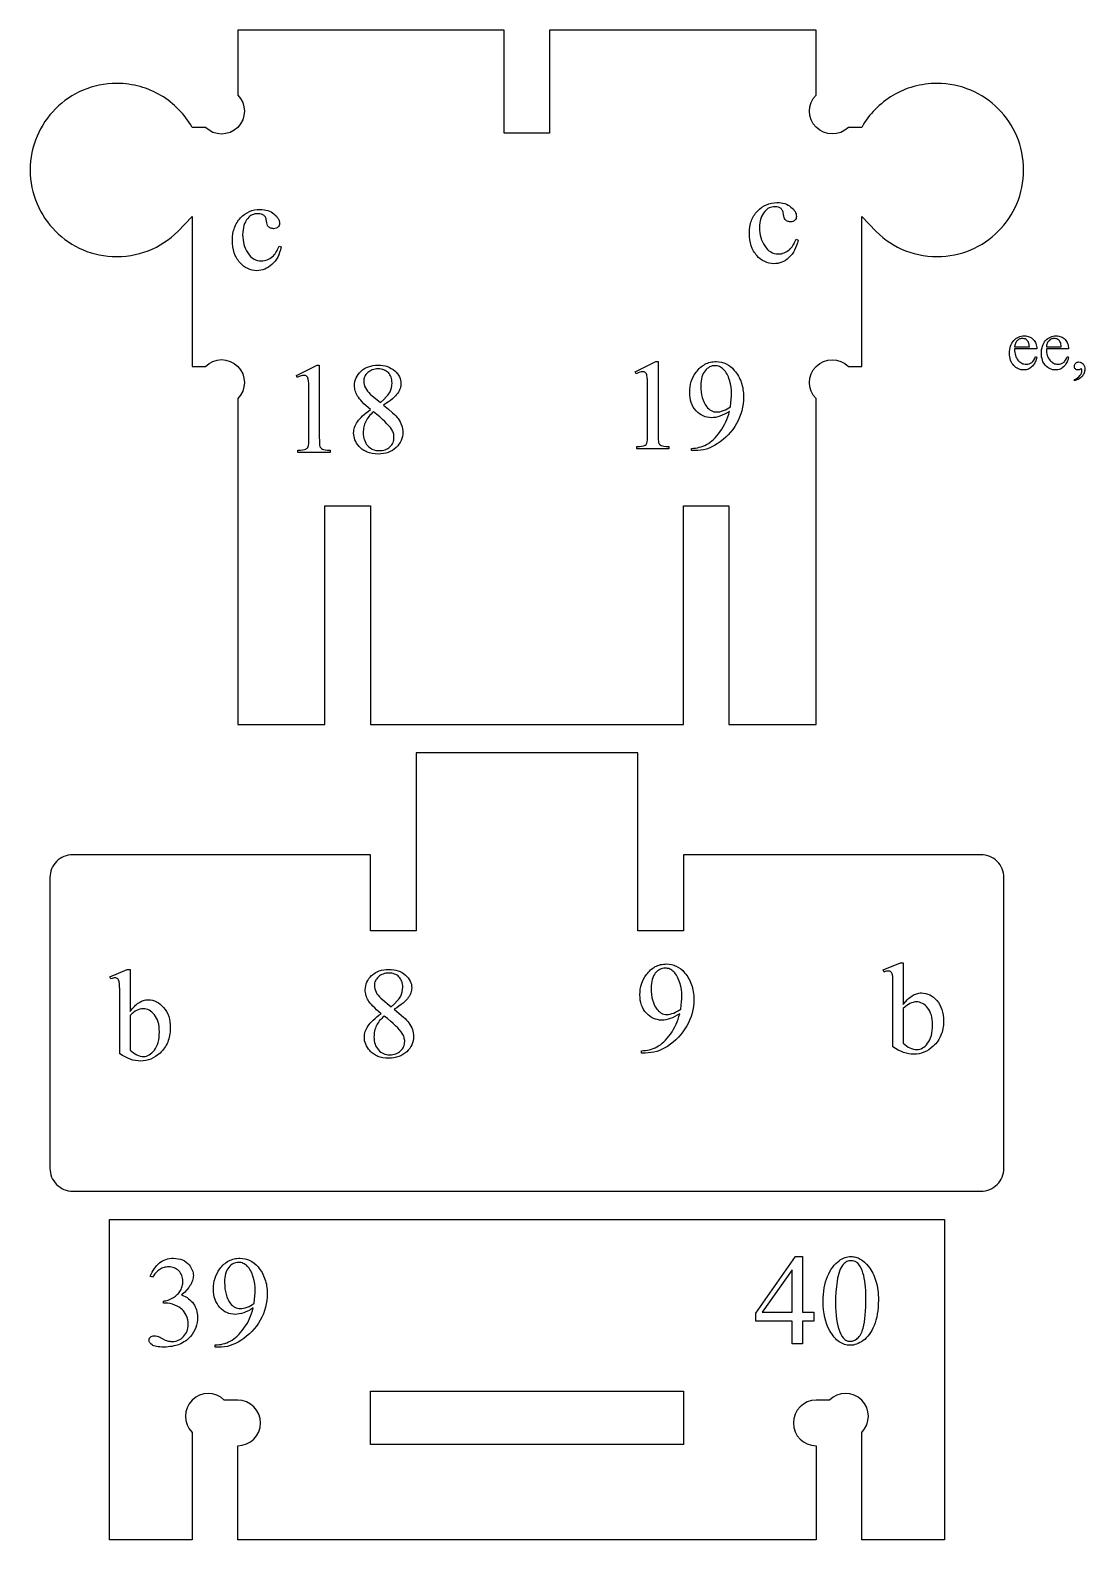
# Model space of a CAD drawing. Extents: x 9 to 960, y -397 to 558.
# Drawn here: x 513.4 to 624.5, y 233.3 to 392.2 of the extents above; entities that cross this region are included whole.
import ezdxf

# ---------------------------------------------------------------- set-up
doc = ezdxf.new("R2010")
doc.units = 0
doc.header["$MEASUREMENT"] = 0
for name, color, linetype in [('EXT', 1, 'CONTINUOUS'), ('INT', 5, 'CONTINUOUS'), ('TEXT', 18, 'CONTINUOUS')]:
    doc.layers.add(name, color=color, linetype=linetype)

msp = doc.modelspace()

# ---------------------------------------------------------------- linework, layer by layer
at = {"layer": 'EXT'}
for points in [[(535.22, 392.22), (535.22, 385.39, -1), (531.82, 381.99), (530.42, 381.99), (530.27, 382.25), (530.11, 382.5), (529.94, 382.75), (529.77, 382.99), (529.58, 383.22), (529.39, 383.45), (529.2, 383.67), (528.99, 383.88), (528.78, 384.09), (528.57, 384.29), (528.34, 384.48), (528.11, 384.67), (527.88, 384.85), (527.64, 385.02), (527.39, 385.19), (527.14, 385.34), (526.88, 385.49), (526.61, 385.63), (526.35, 385.76), (526.07, 385.88), (525.79, 386), (525.51, 386.1), (525.23, 386.2), (524.93, 386.28), (524.64, 386.36), (524.34, 386.43), (524.04, 386.48), (523.73, 386.53), (523.42, 386.57), (523.11, 386.59), (522.8, 386.61), (522.48, 386.62), (522.01, 386.6), (521.55, 386.57), (521.09, 386.51), (520.64, 386.43), (520.2, 386.33), (519.77, 386.21), (519.34, 386.06), (518.93, 385.9), (518.52, 385.72), (518.13, 385.52), (517.75, 385.3), (517.38, 385.06), (517.02, 384.8), (516.68, 384.53), (516.35, 384.25), (516.03, 383.95), (515.73, 383.63), (515.44, 383.3), (515.17, 382.95), (514.92, 382.6), (514.68, 382.23), (514.46, 381.84), (514.26, 381.45), (514.08, 381.05), (513.91, 380.63), (513.77, 380.21), (513.65, 379.78), (513.55, 379.34), (513.47, 378.89), (513.41, 378.43), (513.37, 377.97), (513.36, 377.5), (513.37, 377.03), (513.41, 376.57), (513.46, 376.11), (513.54, 375.66), (513.65, 375.22), (513.77, 374.79), (513.91, 374.36), (514.08, 373.95), (514.26, 373.54), (514.46, 373.15), (514.68, 372.77), (514.92, 372.4), (515.17, 372.04), (515.44, 371.7), (515.73, 371.37), (516.03, 371.05), (516.34, 370.75), (516.68, 370.46), (517.02, 370.19), (517.38, 369.94), (517.75, 369.7), (518.13, 369.48), (518.52, 369.28), (518.93, 369.1), (519.34, 368.93), (519.77, 368.79), (520.2, 368.67), (520.64, 368.57), (521.09, 368.49), (521.55, 368.43), (522.01, 368.39), (522.48, 368.38), (522.98, 368.4), (523.47, 368.43), (523.95, 368.5), (524.42, 368.59), (524.89, 368.7), (525.34, 368.84), (525.79, 369), (526.22, 369.18), (526.65, 369.39), (527.06, 369.61), (527.45, 369.86), (527.84, 370.12), (528.2, 370.4), (528.56, 370.7), (528.9, 371.02), (530.42, 372.6), (530.42, 356.83), (531.82, 356.83, -1), (535.22, 353.43), (535.22, 319.14), (544.41, 319.14), (544.41, 342.15), (549.21, 342.15), (549.21, 319.14), (565.68, 319.14), (582.16, 319.14), (582.16, 342.15), (586.96, 342.15), (586.96, 319.14), (596.15, 319.14), (596.15, 353.43, -1), (599.54, 356.83), (600.95, 356.83), (600.95, 372.6), (602.47, 371.02), (602.81, 370.7), (603.16, 370.4), (603.53, 370.12), (603.91, 369.86), (604.31, 369.61), (604.72, 369.39), (605.14, 369.18), (605.57, 369), (606.02, 368.84), (606.48, 368.7), (606.94, 368.59), (607.41, 368.5), (607.9, 368.43), (608.39, 368.4), (608.88, 368.38), (609.35, 368.39), (609.82, 368.43), (610.27, 368.49), (610.72, 368.57), (611.17, 368.67), (611.6, 368.79), (612.02, 368.93), (612.44, 369.1), (612.84, 369.28), (613.23, 369.48), (613.62, 369.7), (613.99, 369.94), (614.34, 370.19), (614.69, 370.46), (615.02, 370.75), (615.34, 371.05), (615.64, 371.37), (615.92, 371.7), (616.19, 372.04), (616.45, 372.4), (616.69, 372.77), (616.91, 373.15), (617.11, 373.54), (617.29, 373.95), (617.45, 374.36), (617.6, 374.79), (617.72, 375.22), (617.82, 375.66), (617.9, 376.11), (617.96, 376.57), (617.99, 377.03), (618, 377.5), (617.99, 377.97), (617.96, 378.43), (617.9, 378.89), (617.82, 379.34), (617.72, 379.78), (617.59, 380.21), (617.45, 380.63), (617.29, 381.05), (617.11, 381.45), (616.9, 381.84), (616.68, 382.23), (616.45, 382.6), (616.19, 382.95), (615.92, 383.3), (615.64, 383.63), (615.33, 383.95), (615.02, 384.25), (614.69, 384.53), (614.34, 384.8), (613.98, 385.06), (613.61, 385.3), (613.23, 385.52), (612.84, 385.72), (612.44, 385.9), (612.02, 386.06), (611.6, 386.21), (611.17, 386.33), (610.72, 386.43), (610.27, 386.51), (609.82, 386.57), (609.35, 386.6), (608.88, 386.62), (608.57, 386.61), (608.25, 386.59), (607.94, 386.57), (607.63, 386.53), (607.33, 386.48), (607.02, 386.43), (606.72, 386.36), (606.43, 386.28), (606.14, 386.2), (605.85, 386.1), (605.57, 386), (605.29, 385.88), (605.02, 385.76), (604.75, 385.63), (604.49, 385.49), (604.23, 385.34), (603.98, 385.19), (603.73, 385.02), (603.49, 384.85), (603.25, 384.67), (603.02, 384.48), (602.8, 384.29), (602.58, 384.09), (602.37, 383.88), (602.17, 383.67), (601.97, 383.45), (601.78, 383.22), (601.6, 382.99), (601.42, 382.75), (601.26, 382.5), (601.1, 382.25), (600.95, 381.99), (599.54, 381.99, -1), (596.15, 385.39), (596.15, 392.22), (568.08, 392.22), (568.08, 381.38), (565.68, 381.38), (563.28, 381.38), (563.28, 392.22)], [(549.21, 305.42), (517.84, 305.42, 0.414214), (515.44, 303.02), (515.44, 272.41, 0.414214), (517.84, 270.01), (565.68, 270.01), (613.52, 270.01, 0.414214), (615.92, 272.41), (615.92, 303.02, 0.414214), (613.52, 305.42), (582.16, 305.42), (582.16, 297.42), (577.36, 297.42), (577.36, 316.14), (565.68, 316.14), (554.01, 316.14), (554.01, 297.42), (549.21, 297.42)], [(535.22, 233.31), (535.22, 243.21, 1), (535.22, 248.01), (533.81, 248.01, 1), (530.42, 244.62), (530.42, 233.31), (521.71, 233.31), (521.71, 267.01), (565.68, 267.01), (609.66, 267.01), (609.66, 233.31), (600.95, 233.31), (600.95, 244.62, 1), (597.55, 248.01), (596.15, 248.01, 1), (596.15, 243.21), (596.15, 233.31), (565.68, 233.31)]]:
    msp.add_lwpolyline(points, format="xyb", close=True, dxfattribs=at)
at = {"layer": 'INT'}
msp.add_lwpolyline([(549.21, 248.95), (565.68, 248.95), (582.16, 248.95), (582.16, 243.35), (565.68, 243.35), (549.21, 243.35)], close=True, dxfattribs=at)
at = {"layer": 'TEXT'}
for points in [[(594.24, 370.12), (594.18, 369.83), (594.09, 369.56), (593.99, 369.3), (593.88, 369.06), (593.75, 368.84), (593.61, 368.63), (593.45, 368.45), (593.28, 368.28), (593.1, 368.12), (592.91, 367.99), (592.72, 367.88), (592.53, 367.79), (592.33, 367.72), (592.12, 367.67), (591.91, 367.64), (591.7, 367.63), (591.44, 367.64), (591.19, 367.68), (590.96, 367.75), (590.73, 367.85), (590.51, 367.97), (590.29, 368.12), (590.09, 368.29), (589.89, 368.5), (589.8, 368.61), (589.71, 368.73), (589.63, 368.85), (589.55, 368.97), (589.48, 369.1), (589.42, 369.24), (589.31, 369.52), (589.23, 369.82), (589.17, 370.15), (589.13, 370.49), (589.12, 370.85), (589.13, 371.2), (589.17, 371.53), (589.24, 371.85), (589.28, 372), (589.33, 372.15), (589.39, 372.29), (589.45, 372.43), (589.52, 372.57), (589.6, 372.7), (589.68, 372.82), (589.77, 372.95), (589.87, 373.06), (589.97, 373.18), (590.19, 373.39), (590.42, 373.57), (590.66, 373.72), (590.91, 373.85), (591.17, 373.95), (591.45, 374.02), (591.73, 374.06), (592.02, 374.07), (592.24, 374.07), (592.45, 374.04), (592.65, 374.01), (592.84, 373.96), (593.02, 373.89), (593.19, 373.81), (593.35, 373.71), (593.49, 373.6), (593.63, 373.48), (593.75, 373.36), (593.85, 373.24), (593.93, 373.12), (593.99, 372.99), (594.04, 372.87), (594.06, 372.74), (594.07, 372.61), (594.06, 372.49), (594.03, 372.39), (593.98, 372.29), (593.91, 372.21), (593.82, 372.14), (593.71, 372.09), (593.59, 372.06), (593.45, 372.05), (593.36, 372.05), (593.27, 372.07), (593.19, 372.09), (593.11, 372.11), (593.04, 372.15), (592.98, 372.19), (592.92, 372.24), (592.86, 372.3), (592.81, 372.39), (592.77, 372.5), (592.74, 372.65), (592.71, 372.83), (592.68, 373.02), (592.66, 373.1), (592.63, 373.18), (592.59, 373.25), (592.55, 373.32), (592.5, 373.38), (592.45, 373.43), (592.38, 373.48), (592.32, 373.52), (592.25, 373.55), (592.17, 373.58), (592, 373.62), (591.8, 373.63), (591.64, 373.62), (591.49, 373.6), (591.34, 373.56), (591.2, 373.51), (591.07, 373.44), (590.95, 373.35), (590.84, 373.25), (590.73, 373.14), (590.61, 372.97), (590.5, 372.79), (590.41, 372.59), (590.33, 372.38), (590.27, 372.16), (590.23, 371.93), (590.2, 371.68), (590.2, 371.42), (590.2, 371.15), (590.23, 370.89), (590.27, 370.64), (590.33, 370.39), (590.4, 370.16), (590.5, 369.93), (590.6, 369.71), (590.73, 369.5), (590.87, 369.3), (591.02, 369.13), (591.18, 368.99), (591.36, 368.87), (591.54, 368.78), (591.74, 368.72), (591.95, 368.68), (592.17, 368.66), (592.33, 368.67), (592.49, 368.69), (592.64, 368.73), (592.79, 368.78), (592.93, 368.84), (593.07, 368.91), (593.21, 369.01), (593.34, 369.11), (593.43, 369.19), (593.52, 369.29), (593.61, 369.41), (593.7, 369.54), (593.79, 369.69), (593.88, 369.85), (594.05, 370.22)], [(539.79, 369.4), (539.72, 369.11), (539.64, 368.83), (539.54, 368.58), (539.43, 368.34), (539.3, 368.11), (539.16, 367.91), (539, 367.72), (538.83, 367.55), (538.65, 367.4), (538.46, 367.27), (538.27, 367.16), (538.07, 367.07), (537.87, 366.99), (537.67, 366.94), (537.46, 366.91), (537.24, 366.9), (536.99, 366.92), (536.74, 366.96), (536.5, 367.03), (536.27, 367.12), (536.05, 367.24), (535.84, 367.39), (535.63, 367.57), (535.44, 367.77), (535.34, 367.88), (535.26, 368), (535.17, 368.12), (535.1, 368.25), (535.03, 368.38), (534.97, 368.51), (534.86, 368.79), (534.77, 369.1), (534.71, 369.42), (534.68, 369.76), (534.67, 370.12), (534.68, 370.47), (534.72, 370.81), (534.79, 371.12), (534.83, 371.27), (534.88, 371.42), (534.94, 371.57), (535, 371.7), (535.07, 371.84), (535.15, 371.97), (535.23, 372.1), (535.32, 372.22), (535.42, 372.34), (535.52, 372.45), (535.74, 372.66), (535.97, 372.84), (536.21, 373), (536.46, 373.12), (536.72, 373.22), (536.99, 373.29), (537.27, 373.33), (537.57, 373.35), (537.79, 373.34), (538, 373.32), (538.19, 373.28), (538.38, 373.23), (538.56, 373.16), (538.73, 373.08), (538.89, 372.98), (539.04, 372.87), (539.18, 372.75), (539.29, 372.63), (539.39, 372.51), (539.47, 372.39), (539.54, 372.27), (539.58, 372.14), (539.61, 372.02), (539.62, 371.89), (539.61, 371.77), (539.58, 371.66), (539.53, 371.56), (539.46, 371.48), (539.37, 371.41), (539.26, 371.36), (539.14, 371.33), (539, 371.32), (538.91, 371.33), (538.82, 371.34), (538.73, 371.36), (538.66, 371.39), (538.59, 371.42), (538.52, 371.47), (538.46, 371.52), (538.41, 371.58), (538.36, 371.66), (538.32, 371.78), (538.28, 371.93), (538.26, 372.11), (538.23, 372.29), (538.21, 372.37), (538.18, 372.45), (538.14, 372.52), (538.1, 372.59), (538.05, 372.65), (537.99, 372.7), (537.93, 372.75), (537.86, 372.79), (537.79, 372.83), (537.71, 372.85), (537.54, 372.89), (537.35, 372.9), (537.19, 372.9), (537.03, 372.87), (536.89, 372.83), (536.75, 372.78), (536.62, 372.71), (536.5, 372.63), (536.38, 372.53), (536.28, 372.41), (536.15, 372.24), (536.04, 372.06), (535.95, 371.87), (535.88, 371.66), (535.82, 371.44), (535.78, 371.2), (535.75, 370.95), (535.74, 370.69), (535.75, 370.42), (535.78, 370.16), (535.82, 369.91), (535.88, 369.67), (535.95, 369.43), (536.04, 369.2), (536.15, 368.98), (536.28, 368.77), (536.42, 368.58), (536.57, 368.41), (536.73, 368.26), (536.9, 368.15), (537.09, 368.06), (537.29, 367.99), (537.5, 367.95), (537.72, 367.94), (537.88, 367.95), (538.04, 367.97), (538.19, 368), (538.34, 368.05), (538.48, 368.11), (538.62, 368.19), (538.76, 368.28), (538.89, 368.38), (538.98, 368.47), (539.07, 368.57), (539.16, 368.68), (539.25, 368.81), (539.34, 368.96), (539.42, 369.12), (539.6, 369.49)], [(617.05, 358.66), (617.05, 358.48), (617.07, 358.3), (617.1, 358.14), (617.14, 357.99), (617.19, 357.84), (617.25, 357.71), (617.33, 357.59), (617.41, 357.48), (617.51, 357.38), (617.6, 357.29), (617.71, 357.22), (617.81, 357.16), (617.92, 357.11), (618.04, 357.08), (618.16, 357.06), (618.28, 357.05), (618.44, 357.06), (618.59, 357.1), (618.73, 357.15), (618.86, 357.23), (618.92, 357.28), (618.97, 357.34), (619.08, 357.48), (619.18, 357.65), (619.27, 357.86), (619.38, 357.78), (619.36, 357.66), (619.32, 357.54), (619.28, 357.42), (619.23, 357.3), (619.17, 357.19), (619.1, 357.08), (619.02, 356.97), (618.93, 356.86), (618.83, 356.77), (618.73, 356.68), (618.63, 356.61), (618.51, 356.55), (618.39, 356.51), (618.27, 356.48), (618.14, 356.46), (618, 356.45), (617.85, 356.46), (617.7, 356.48), (617.57, 356.52), (617.43, 356.57), (617.31, 356.63), (617.18, 356.72), (617.07, 356.81), (616.96, 356.92), (616.85, 357.05), (616.77, 357.18), (616.69, 357.32), (616.63, 357.48), (616.58, 357.64), (616.55, 357.82), (616.53, 358), (616.52, 358.2), (616.53, 358.41), (616.55, 358.61), (616.59, 358.79), (616.63, 358.97), (616.7, 359.13), (616.77, 359.28), (616.86, 359.42), (616.97, 359.55), (617.08, 359.66), (617.2, 359.76), (617.33, 359.84), (617.47, 359.91), (617.61, 359.97), (617.76, 360), (617.92, 360.03), (618.08, 360.03), (618.22, 360.03), (618.35, 360.01), (618.48, 359.98), (618.6, 359.94), (618.71, 359.89), (618.82, 359.82), (618.92, 359.75), (619.02, 359.66), (619.1, 359.56), (619.18, 359.46), (619.24, 359.34), (619.29, 359.22), (619.33, 359.09), (619.36, 358.96), (619.38, 358.81), (619.38, 358.66)], [(617.05, 358.87), (618.61, 358.87), (618.6, 359.02), (618.58, 359.15), (618.56, 359.25), (618.53, 359.33), (618.48, 359.43), (618.42, 359.51), (618.34, 359.59), (618.26, 359.65), (618.17, 359.71), (618.07, 359.74), (617.97, 359.76), (617.88, 359.77), (617.8, 359.77), (617.73, 359.76), (617.66, 359.74), (617.59, 359.71), (617.45, 359.64), (617.33, 359.53), (617.27, 359.47), (617.22, 359.4), (617.18, 359.33), (617.14, 359.25), (617.11, 359.16), (617.08, 359.07)], [(620.4, 358.66), (620.4, 358.48), (620.42, 358.3), (620.45, 358.14), (620.49, 357.99), (620.54, 357.84), (620.6, 357.71), (620.68, 357.59), (620.76, 357.48), (620.86, 357.38), (620.96, 357.29), (621.06, 357.22), (621.16, 357.16), (621.27, 357.11), (621.39, 357.08), (621.51, 357.06), (621.63, 357.05), (621.79, 357.06), (621.94, 357.1), (622.08, 357.15), (622.21, 357.23), (622.27, 357.28), (622.32, 357.34), (622.43, 357.48), (622.53, 357.65), (622.62, 357.86), (622.73, 357.78), (622.71, 357.66), (622.68, 357.54), (622.63, 357.42), (622.58, 357.3), (622.52, 357.19), (622.45, 357.08), (622.37, 356.97), (622.28, 356.86), (622.19, 356.77), (622.08, 356.68), (621.98, 356.61), (621.86, 356.55), (621.74, 356.51), (621.62, 356.48), (621.49, 356.46), (621.35, 356.45), (621.2, 356.46), (621.06, 356.48), (620.92, 356.52), (620.79, 356.57), (620.66, 356.63), (620.54, 356.72), (620.42, 356.81), (620.31, 356.92), (620.21, 357.05), (620.12, 357.18), (620.04, 357.32), (619.98, 357.48), (619.94, 357.64), (619.9, 357.82), (619.88, 358), (619.87, 358.2), (619.88, 358.41), (619.9, 358.61), (619.94, 358.79), (619.99, 358.97), (620.05, 359.13), (620.12, 359.28), (620.22, 359.42), (620.32, 359.55), (620.43, 359.66), (620.56, 359.76), (620.68, 359.84), (620.82, 359.91), (620.96, 359.97), (621.11, 360), (621.27, 360.03), (621.43, 360.03), (621.57, 360.03), (621.71, 360.01), (621.83, 359.98), (621.95, 359.94), (622.07, 359.89), (622.17, 359.82), (622.27, 359.75), (622.37, 359.66), (622.45, 359.56), (622.53, 359.46), (622.59, 359.34), (622.64, 359.22), (622.68, 359.09), (622.71, 358.96), (622.73, 358.81), (622.73, 358.66)], [(620.4, 358.87), (621.96, 358.87), (621.95, 359.02), (621.93, 359.15), (621.91, 359.25), (621.88, 359.33), (621.83, 359.43), (621.77, 359.51), (621.7, 359.59), (621.61, 359.65), (621.52, 359.71), (621.42, 359.74), (621.33, 359.76), (621.23, 359.77), (621.15, 359.77), (621.08, 359.76), (621.01, 359.74), (620.94, 359.71), (620.81, 359.64), (620.68, 359.53), (620.62, 359.47), (620.57, 359.4), (620.53, 359.33), (620.49, 359.25), (620.46, 359.16), (620.43, 359.07)], [(541.4, 355.88), (543.59, 356.95), (543.81, 356.95), (543.81, 349.35), (543.82, 349.01), (543.83, 348.74), (543.85, 348.54), (543.88, 348.41), (543.92, 348.32), (543.97, 348.24), (544.05, 348.18), (544.14, 348.12), (544.26, 348.08), (544.44, 348.04), (544.67, 348.02), (544.95, 348.01), (544.95, 347.76), (541.56, 347.76), (541.56, 348.01), (541.85, 348.02), (542.09, 348.04), (542.26, 348.08), (542.39, 348.12), (542.47, 348.17), (542.54, 348.23), (542.6, 348.3), (542.64, 348.38), (542.68, 348.5), (542.7, 348.7), (542.71, 348.98), (542.72, 349.35), (542.72, 354.21), (542.71, 354.65), (542.7, 355.01), (542.68, 355.29), (542.65, 355.47), (542.62, 355.57), (542.59, 355.65), (542.54, 355.72), (542.48, 355.78), (542.42, 355.82), (542.35, 355.86), (542.27, 355.87), (542.19, 355.88), (542.05, 355.87), (541.89, 355.83), (541.71, 355.76), (541.5, 355.67)], [(549.22, 352.3), (548.73, 352.71), (548.52, 352.9), (548.34, 353.09), (548.18, 353.26), (548.04, 353.42), (547.93, 353.57), (547.84, 353.7), (547.77, 353.84), (547.7, 353.97), (547.65, 354.11), (547.61, 354.24), (547.57, 354.38), (547.55, 354.52), (547.53, 354.66), (547.53, 354.81), (547.54, 355.02), (547.57, 355.23), (547.62, 355.43), (547.7, 355.62), (547.79, 355.81), (547.91, 355.98), (548.05, 356.15), (548.21, 356.31), (548.38, 356.46), (548.57, 356.59), (548.78, 356.7), (548.99, 356.79), (549.23, 356.86), (549.47, 356.91), (549.73, 356.94), (550.01, 356.95), (550.27, 356.94), (550.52, 356.91), (550.76, 356.87), (550.99, 356.8), (551.2, 356.72), (551.4, 356.62), (551.59, 356.5), (551.76, 356.36), (551.91, 356.21), (552.05, 356.05), (552.16, 355.89), (552.26, 355.73), (552.33, 355.55), (552.38, 355.38), (552.41, 355.2), (552.42, 355.01), (552.42, 354.88), (552.4, 354.76), (552.37, 354.63), (552.33, 354.5), (552.28, 354.37), (552.22, 354.24), (552.15, 354.11), (552.06, 353.98), (551.96, 353.85), (551.84, 353.71), (551.68, 353.56), (551.51, 353.41), (551.31, 353.25), (551.09, 353.09), (550.84, 352.92), (550.57, 352.75), (551.1, 352.32), (551.54, 351.94), (551.72, 351.77), (551.88, 351.61), (552.01, 351.46), (552.12, 351.33), (552.23, 351.16), (552.34, 350.98), (552.42, 350.81), (552.49, 350.63), (552.55, 350.45), (552.59, 350.27), (552.61, 350.09), (552.62, 349.9), (552.61, 349.67), (552.58, 349.44), (552.52, 349.23), (552.44, 349.02), (552.34, 348.82), (552.21, 348.63), (552.07, 348.45), (551.9, 348.28), (551.71, 348.12), (551.51, 347.98), (551.29, 347.87), (551.06, 347.77), (550.82, 347.7), (550.56, 347.65), (550.29, 347.61), (550, 347.6), (549.69, 347.62), (549.39, 347.65), (549.12, 347.72), (548.86, 347.8), (548.74, 347.86), (548.62, 347.92), (548.5, 347.98), (548.39, 348.06), (548.29, 348.13), (548.19, 348.22), (548.09, 348.31), (548, 348.41), (547.87, 348.57), (547.75, 348.74), (547.65, 348.91), (547.57, 349.08), (547.51, 349.26), (547.47, 349.44), (547.44, 349.62), (547.43, 349.81), (547.44, 349.96), (547.46, 350.11), (547.49, 350.26), (547.53, 350.41), (547.59, 350.56), (547.66, 350.7), (547.74, 350.85), (547.83, 351), (547.94, 351.15), (548.07, 351.3), (548.21, 351.46), (548.38, 351.62), (548.56, 351.78), (548.76, 351.95), (548.98, 352.12)], [(550.26, 353.01), (550.62, 353.35), (550.91, 353.65), (551.02, 353.78), (551.12, 353.91), (551.2, 354.03), (551.27, 354.14), (551.36, 354.35), (551.43, 354.58), (551.47, 354.82), (551.48, 355.08), (551.47, 355.25), (551.45, 355.41), (551.42, 355.56), (551.38, 355.7), (551.33, 355.83), (551.26, 355.95), (551.18, 356.07), (551.09, 356.17), (550.98, 356.26), (550.87, 356.34), (550.75, 356.41), (550.62, 356.47), (550.49, 356.51), (550.34, 356.54), (550.18, 356.56), (550.02, 356.56), (549.85, 356.56), (549.7, 356.54), (549.55, 356.51), (549.4, 356.47), (549.27, 356.41), (549.15, 356.34), (549.03, 356.26), (548.92, 356.17), (548.82, 356.07), (548.73, 355.97), (548.66, 355.86), (548.6, 355.75), (548.55, 355.63), (548.52, 355.51), (548.5, 355.39), (548.49, 355.26), (548.5, 355.08), (548.54, 354.91), (548.59, 354.74), (548.67, 354.57), (548.77, 354.4), (548.88, 354.23), (549.02, 354.07), (549.17, 353.91)], [(577.09, 356.26), (579.28, 357.33), (579.5, 357.33), (579.5, 349.73), (579.5, 349.39), (579.51, 349.12), (579.53, 348.92), (579.56, 348.79), (579.6, 348.7), (579.66, 348.62), (579.73, 348.56), (579.82, 348.5), (579.95, 348.46), (580.12, 348.42), (580.35, 348.4), (580.63, 348.39), (580.63, 348.14), (577.25, 348.14), (577.25, 348.39), (577.54, 348.4), (577.77, 348.42), (577.95, 348.46), (578.07, 348.5), (578.15, 348.55), (578.23, 348.61), (578.28, 348.68), (578.33, 348.76), (578.36, 348.88), (578.38, 349.08), (578.4, 349.37), (578.4, 349.73), (578.4, 354.59), (578.4, 355.04), (578.38, 355.4), (578.36, 355.67), (578.33, 355.85), (578.31, 355.95), (578.27, 356.03), (578.22, 356.1), (578.16, 356.16), (578.1, 356.21), (578.03, 356.24), (577.95, 356.26), (577.87, 356.26), (577.73, 356.25), (577.58, 356.21), (577.39, 356.15), (577.19, 356.06)], [(583.01, 347.96), (583.01, 348.2), (583.22, 348.21), (583.43, 348.23), (583.64, 348.27), (583.84, 348.31), (584.04, 348.37), (584.23, 348.43), (584.42, 348.51), (584.61, 348.61), (584.8, 348.71), (584.98, 348.84), (585.16, 348.98), (585.34, 349.14), (585.52, 349.32), (585.7, 349.51), (585.88, 349.73), (586.05, 349.96), (586.22, 350.21), (586.37, 350.46), (586.51, 350.72), (586.64, 350.98), (586.75, 351.25), (586.85, 351.52), (586.94, 351.81), (587.02, 352.09), (586.76, 351.94), (586.51, 351.8), (586.26, 351.68), (586.02, 351.59), (585.79, 351.52), (585.56, 351.46), (585.34, 351.43), (585.13, 351.42), (584.9, 351.43), (584.67, 351.47), (584.46, 351.53), (584.25, 351.61), (584.05, 351.71), (583.86, 351.84), (583.68, 351.98), (583.5, 352.16), (583.35, 352.35), (583.21, 352.55), (583.09, 352.77), (583, 353.01), (582.92, 353.26), (582.87, 353.53), (582.84, 353.81), (582.83, 354.1), (582.84, 354.4), (582.87, 354.68), (582.92, 354.95), (583, 355.22), (583.09, 355.48), (583.21, 355.73), (583.35, 355.97), (583.5, 356.21), (583.61, 356.34), (583.72, 356.47), (583.83, 356.59), (583.94, 356.7), (584.06, 356.8), (584.19, 356.89), (584.31, 356.97), (584.44, 357.05), (584.58, 357.12), (584.72, 357.17), (584.86, 357.22), (585.01, 357.26), (585.16, 357.29), (585.31, 357.31), (585.47, 357.33), (585.63, 357.33), (585.91, 357.32), (586.17, 357.27), (586.3, 357.24), (586.42, 357.2), (586.54, 357.15), (586.66, 357.1), (586.9, 356.97), (587.12, 356.81), (587.33, 356.63), (587.53, 356.41), (587.65, 356.27), (587.76, 356.12), (587.86, 355.97), (587.96, 355.81), (588.04, 355.65), (588.12, 355.49), (588.2, 355.32), (588.26, 355.15), (588.32, 354.97), (588.37, 354.79), (588.41, 354.6), (588.44, 354.41), (588.47, 354.22), (588.49, 354.02), (588.5, 353.82), (588.5, 353.61), (588.49, 353.24), (588.46, 352.88), (588.4, 352.52), (588.32, 352.16), (588.21, 351.82), (588.09, 351.48), (587.94, 351.14), (587.77, 350.82), (587.57, 350.5), (587.36, 350.19), (587.13, 349.9), (586.88, 349.63), (586.62, 349.37), (586.34, 349.12), (586.03, 348.88), (585.71, 348.66), (585.44, 348.5), (585.17, 348.35), (584.89, 348.23), (584.6, 348.13), (584.3, 348.06), (584, 348), (583.7, 347.97), (583.38, 347.96)], [(587.12, 352.58), (587.17, 352.99), (587.21, 353.36), (587.23, 353.68), (587.24, 353.96), (587.23, 354.29), (587.19, 354.63), (587.12, 354.99), (587.02, 355.36), (586.96, 355.54), (586.9, 355.71), (586.83, 355.87), (586.76, 356.01), (586.68, 356.15), (586.59, 356.28), (586.5, 356.4), (586.4, 356.5), (586.3, 356.59), (586.19, 356.67), (586.08, 356.74), (585.97, 356.8), (585.86, 356.84), (585.74, 356.87), (585.61, 356.89), (585.49, 356.9), (585.34, 356.89), (585.2, 356.87), (585.07, 356.82), (584.93, 356.77), (584.81, 356.69), (584.68, 356.6), (584.57, 356.49), (584.45, 356.37), (584.35, 356.23), (584.26, 356.07), (584.18, 355.9), (584.12, 355.71), (584.07, 355.5), (584.04, 355.28), (584.02, 355.04), (584.01, 354.79), (584.02, 354.45), (584.05, 354.13), (584.09, 353.82), (584.16, 353.54), (584.24, 353.28), (584.34, 353.03), (584.46, 352.8), (584.6, 352.6), (584.71, 352.46), (584.83, 352.35), (584.95, 352.25), (585.08, 352.17), (585.22, 352.11), (585.36, 352.06), (585.51, 352.04), (585.66, 352.03), (585.82, 352.04), (585.99, 352.06), (586.18, 352.11), (586.38, 352.17), (586.59, 352.25), (586.78, 352.35), (586.96, 352.46)], [(623.35, 355.3), (623.35, 355.46), (623.53, 355.53), (623.69, 355.62), (623.83, 355.72), (623.94, 355.85), (624.03, 355.98), (624.1, 356.12), (624.14, 356.26), (624.15, 356.41), (624.14, 356.47), (624.12, 356.52), (624.09, 356.55), (624.06, 356.56), (624, 356.54), (623.89, 356.48), (623.82, 356.46), (623.75, 356.45), (623.66, 356.46), (623.58, 356.48), (623.52, 356.51), (623.46, 356.56), (623.41, 356.61), (623.38, 356.68), (623.36, 356.76), (623.35, 356.85), (623.36, 356.94), (623.39, 357.02), (623.43, 357.09), (623.49, 357.16), (623.56, 357.22), (623.64, 357.26), (623.73, 357.28), (623.83, 357.29), (623.95, 357.28), (624.06, 357.24), (624.16, 357.17), (624.26, 357.08), (624.34, 356.96), (624.4, 356.83), (624.44, 356.68), (624.45, 356.52), (624.45, 356.42), (624.43, 356.33), (624.41, 356.24), (624.38, 356.15), (624.35, 356.06), (624.3, 355.98), (624.25, 355.89), (624.19, 355.81), (624.12, 355.73), (624.04, 355.66), (623.95, 355.58), (623.85, 355.52), (623.74, 355.46), (623.62, 355.4)], [(549.53, 352.04), (549.39, 351.93), (549.27, 351.81), (549.15, 351.68), (549.05, 351.56), (548.95, 351.43), (548.86, 351.3), (548.78, 351.17), (548.71, 351.03), (548.65, 350.89), (548.59, 350.75), (548.55, 350.61), (548.51, 350.46), (548.48, 350.31), (548.46, 350.16), (548.45, 350), (548.45, 349.85), (548.45, 349.64), (548.47, 349.44), (548.51, 349.25), (548.56, 349.08), (548.63, 348.91), (548.71, 348.76), (548.8, 348.61), (548.91, 348.48), (549.03, 348.36), (549.16, 348.25), (549.3, 348.16), (549.45, 348.09), (549.6, 348.03), (549.76, 347.99), (549.93, 347.97), (550.1, 347.96), (550.28, 347.97), (550.45, 347.99), (550.6, 348.02), (550.75, 348.06), (550.89, 348.12), (551.02, 348.19), (551.14, 348.27), (551.25, 348.37), (551.35, 348.47), (551.44, 348.58), (551.52, 348.69), (551.58, 348.81), (551.62, 348.94), (551.66, 349.07), (551.68, 349.21), (551.68, 349.35), (551.68, 349.47), (551.67, 349.58), (551.65, 349.69), (551.62, 349.8), (551.59, 349.91), (551.54, 350.01), (551.49, 350.11), (551.43, 350.21), (551.3, 350.39), (551.14, 350.58), (550.94, 350.79), (550.72, 351.02), (550.47, 351.25), (550.18, 351.5), (549.87, 351.77)], [(605.33, 289.64), (605.55, 289.93), (605.78, 290.18), (605.89, 290.29), (606.01, 290.39), (606.13, 290.48), (606.25, 290.56), (606.37, 290.64), (606.49, 290.7), (606.61, 290.75), (606.73, 290.79), (606.86, 290.83), (606.98, 290.85), (607.11, 290.87), (607.23, 290.87), (607.46, 290.86), (607.69, 290.82), (607.9, 290.76), (608.11, 290.67), (608.31, 290.56), (608.5, 290.42), (608.69, 290.26), (608.87, 290.07), (609.03, 289.86), (609.17, 289.63), (609.29, 289.39), (609.39, 289.12), (609.47, 288.84), (609.52, 288.54), (609.55, 288.22), (609.56, 287.88), (609.56, 287.68), (609.55, 287.49), (609.53, 287.3), (609.5, 287.11), (609.46, 286.93), (609.41, 286.76), (609.36, 286.59), (609.3, 286.42), (609.22, 286.26), (609.14, 286.11), (609.06, 285.96), (608.96, 285.81), (608.85, 285.67), (608.74, 285.53), (608.62, 285.4), (608.49, 285.28), (608.25, 285.08), (608.01, 284.9), (607.77, 284.76), (607.51, 284.64), (607.25, 284.55), (606.99, 284.48), (606.71, 284.44), (606.43, 284.43), (606.16, 284.44), (605.9, 284.47), (605.63, 284.53), (605.35, 284.62), (605.08, 284.73), (604.8, 284.86), (604.52, 285.02), (604.23, 285.2), (604.23, 291.49), (604.23, 291.96), (604.22, 292.33), (604.21, 292.6), (604.18, 292.77), (604.16, 292.88), (604.12, 292.97), (604.08, 293.04), (604.03, 293.09), (603.97, 293.13), (603.91, 293.16), (603.84, 293.18), (603.76, 293.18), (603.66, 293.17), (603.55, 293.15), (603.43, 293.12), (603.3, 293.07), (603.21, 293.31), (605.03, 294.05), (605.33, 294.05)], [(523.89, 288.92), (524.11, 289.21), (524.34, 289.46), (524.45, 289.57), (524.57, 289.67), (524.68, 289.76), (524.8, 289.84), (524.92, 289.91), (525.04, 289.97), (525.16, 290.03), (525.29, 290.07), (525.41, 290.1), (525.54, 290.13), (525.66, 290.14), (525.79, 290.15), (526.02, 290.13), (526.24, 290.1), (526.46, 290.03), (526.67, 289.95), (526.87, 289.83), (527.06, 289.7), (527.24, 289.53), (527.42, 289.35), (527.59, 289.14), (527.73, 288.91), (527.85, 288.66), (527.95, 288.4), (528.02, 288.12), (528.08, 287.82), (528.11, 287.5), (528.12, 287.16), (528.12, 286.96), (528.1, 286.77), (528.08, 286.58), (528.05, 286.39), (528.01, 286.21), (527.97, 286.03), (527.91, 285.86), (527.85, 285.7), (527.78, 285.54), (527.7, 285.38), (527.61, 285.23), (527.51, 285.09), (527.41, 284.94), (527.3, 284.81), (527.17, 284.68), (527.04, 284.55), (526.81, 284.35), (526.57, 284.18), (526.32, 284.03), (526.07, 283.91), (525.81, 283.82), (525.54, 283.76), (525.27, 283.72), (524.99, 283.7), (524.72, 283.71), (524.45, 283.75), (524.18, 283.81), (523.91, 283.89), (523.63, 284), (523.36, 284.14), (523.07, 284.29), (522.79, 284.47), (522.79, 290.77), (522.79, 291.24), (522.78, 291.61), (522.76, 291.88), (522.74, 292.05), (522.71, 292.16), (522.68, 292.25), (522.63, 292.32), (522.58, 292.37), (522.53, 292.41), (522.46, 292.44), (522.4, 292.45), (522.32, 292.46), (522.22, 292.45), (522.11, 292.43), (521.99, 292.4), (521.85, 292.35), (521.76, 292.58), (523.59, 293.33), (523.89, 293.33)], [(550.34, 288.69), (549.85, 289.11), (549.65, 289.3), (549.46, 289.48), (549.3, 289.65), (549.17, 289.81), (549.05, 289.96), (548.96, 290.1), (548.89, 290.23), (548.83, 290.37), (548.78, 290.51), (548.73, 290.64), (548.7, 290.78), (548.67, 290.92), (548.66, 291.06), (548.66, 291.2), (548.67, 291.42), (548.7, 291.63), (548.75, 291.83), (548.82, 292.02), (548.92, 292.2), (549.04, 292.38), (549.17, 292.55), (549.33, 292.71), (549.51, 292.86), (549.7, 292.99), (549.9, 293.1), (550.12, 293.19), (550.35, 293.26), (550.6, 293.31), (550.86, 293.34), (551.13, 293.35), (551.4, 293.34), (551.65, 293.31), (551.89, 293.26), (552.11, 293.2), (552.33, 293.12), (552.53, 293.01), (552.71, 292.89), (552.88, 292.76), (553.04, 292.61), (553.17, 292.45), (553.29, 292.29), (553.38, 292.12), (553.45, 291.95), (553.51, 291.78), (553.54, 291.6), (553.55, 291.41), (553.54, 291.28), (553.52, 291.16), (553.5, 291.03), (553.46, 290.9), (553.41, 290.77), (553.35, 290.64), (553.27, 290.51), (553.19, 290.38), (553.09, 290.25), (552.96, 290.11), (552.81, 289.96), (552.64, 289.81), (552.44, 289.65), (552.21, 289.49), (551.97, 289.32), (551.7, 289.15), (552.23, 288.72), (552.67, 288.34), (552.85, 288.17), (553, 288.01), (553.13, 287.86), (553.24, 287.73), (553.36, 287.55), (553.46, 287.38), (553.55, 287.21), (553.62, 287.03), (553.68, 286.85), (553.71, 286.67), (553.74, 286.48), (553.75, 286.3), (553.73, 286.07), (553.7, 285.84), (553.64, 285.63), (553.57, 285.42), (553.46, 285.22), (553.34, 285.03), (553.19, 284.85), (553.02, 284.68), (552.83, 284.52), (552.63, 284.38), (552.42, 284.26), (552.19, 284.17), (551.94, 284.1), (551.68, 284.04), (551.41, 284.01), (551.12, 284), (550.81, 284.01), (550.52, 284.05), (550.24, 284.11), (549.98, 284.2), (549.86, 284.26), (549.74, 284.32), (549.63, 284.38), (549.52, 284.45), (549.42, 284.53), (549.31, 284.62), (549.22, 284.71), (549.13, 284.8), (548.99, 284.97), (548.88, 285.13), (548.78, 285.3), (548.7, 285.48), (548.64, 285.66), (548.59, 285.84), (548.56, 286.02), (548.56, 286.21), (548.56, 286.36), (548.58, 286.51), (548.61, 286.66), (548.66, 286.81), (548.71, 286.95), (548.78, 287.1), (548.86, 287.25), (548.96, 287.4), (549.07, 287.55), (549.19, 287.7), (549.34, 287.85), (549.5, 288.01), (549.69, 288.18), (549.89, 288.35), (550.1, 288.52)], [(551.38, 289.4), (551.75, 289.74), (552.03, 290.05), (552.15, 290.18), (552.25, 290.31), (552.33, 290.43), (552.39, 290.54), (552.49, 290.75), (552.55, 290.98), (552.59, 291.22), (552.6, 291.48), (552.6, 291.64), (552.58, 291.8), (552.55, 291.96), (552.51, 292.1), (552.45, 292.23), (552.38, 292.35), (552.3, 292.46), (552.21, 292.57), (552.11, 292.66), (552, 292.74), (551.88, 292.81), (551.75, 292.86), (551.61, 292.91), (551.47, 292.94), (551.31, 292.96), (551.14, 292.96), (550.98, 292.96), (550.82, 292.94), (550.67, 292.91), (550.53, 292.86), (550.4, 292.81), (550.27, 292.74), (550.15, 292.66), (550.04, 292.57), (549.94, 292.47), (549.86, 292.37), (549.78, 292.26), (549.72, 292.15), (549.68, 292.03), (549.64, 291.91), (549.62, 291.78), (549.62, 291.65), (549.63, 291.48), (549.66, 291.31), (549.72, 291.14), (549.79, 290.96), (549.89, 290.79), (550.01, 290.63), (550.14, 290.47), (550.29, 290.31)], [(577.77, 284.55), (577.77, 284.79), (577.98, 284.8), (578.19, 284.82), (578.4, 284.85), (578.6, 284.9), (578.8, 284.95), (578.99, 285.02), (579.19, 285.1), (579.37, 285.19), (579.56, 285.3), (579.74, 285.42), (579.92, 285.57), (580.1, 285.73), (580.28, 285.9), (580.46, 286.1), (580.64, 286.32), (580.81, 286.55), (580.98, 286.79), (581.13, 287.05), (581.27, 287.3), (581.4, 287.57), (581.51, 287.84), (581.61, 288.11), (581.7, 288.39), (581.78, 288.68), (581.52, 288.52), (581.27, 288.39), (581.02, 288.27), (580.78, 288.18), (580.55, 288.1), (580.33, 288.05), (580.11, 288.02), (579.89, 288.01), (579.66, 288.02), (579.43, 288.06), (579.22, 288.11), (579.01, 288.19), (578.81, 288.3), (578.62, 288.42), (578.44, 288.57), (578.27, 288.74), (578.11, 288.93), (577.97, 289.14), (577.85, 289.36), (577.76, 289.6), (577.68, 289.85), (577.63, 290.11), (577.6, 290.39), (577.59, 290.69), (577.6, 290.98), (577.63, 291.27), (577.68, 291.54), (577.76, 291.81), (577.85, 292.07), (577.97, 292.32), (578.11, 292.56), (578.27, 292.8), (578.37, 292.93), (578.48, 293.06), (578.59, 293.18), (578.7, 293.29), (578.82, 293.39), (578.95, 293.48), (579.08, 293.56), (579.21, 293.64), (579.34, 293.7), (579.48, 293.76), (579.62, 293.81), (579.77, 293.85), (579.92, 293.88), (580.08, 293.9), (580.23, 293.91), (580.4, 293.92), (580.67, 293.9), (580.93, 293.86), (581.06, 293.83), (581.18, 293.79), (581.3, 293.74), (581.42, 293.69), (581.66, 293.56), (581.88, 293.4), (582.09, 293.22), (582.29, 293), (582.41, 292.86), (582.52, 292.71), (582.62, 292.56), (582.72, 292.4), (582.81, 292.24), (582.88, 292.07), (582.96, 291.91), (583.02, 291.73), (583.08, 291.56), (583.13, 291.37), (583.17, 291.19), (583.2, 291), (583.23, 290.81), (583.25, 290.61), (583.26, 290.41), (583.26, 290.2), (583.25, 289.83), (583.22, 289.46), (583.16, 289.1), (583.08, 288.75), (582.98, 288.4), (582.85, 288.06), (582.7, 287.73), (582.53, 287.4), (582.33, 287.08), (582.12, 286.78), (581.89, 286.49), (581.65, 286.22), (581.38, 285.95), (581.1, 285.7), (580.8, 285.47), (580.48, 285.25), (580.21, 285.08), (579.93, 284.94), (579.65, 284.82), (579.36, 284.72), (579.06, 284.64), (578.76, 284.59), (578.46, 284.56), (578.15, 284.55)], [(581.88, 289.17), (581.93, 289.58), (581.97, 289.95), (581.99, 290.27), (582, 290.55), (581.99, 290.88), (581.95, 291.22), (581.88, 291.58), (581.78, 291.94), (581.73, 292.12), (581.66, 292.29), (581.59, 292.45), (581.52, 292.6), (581.44, 292.74), (581.35, 292.87), (581.26, 292.98), (581.16, 293.09), (581.06, 293.18), (580.95, 293.26), (580.85, 293.33), (580.73, 293.39), (580.62, 293.43), (580.5, 293.46), (580.38, 293.48), (580.25, 293.49), (580.1, 293.48), (579.96, 293.45), (579.83, 293.41), (579.7, 293.35), (579.57, 293.28), (579.45, 293.19), (579.33, 293.08), (579.21, 292.95), (579.11, 292.81), (579.02, 292.66), (578.94, 292.48), (578.88, 292.29), (578.83, 292.09), (578.8, 291.87), (578.78, 291.63), (578.77, 291.37), (578.78, 291.03), (578.81, 290.71), (578.85, 290.41), (578.92, 290.13), (579, 289.86), (579.1, 289.62), (579.22, 289.39), (579.36, 289.18), (579.47, 289.05), (579.59, 288.93), (579.71, 288.84), (579.84, 288.76), (579.98, 288.69), (580.12, 288.65), (580.27, 288.62), (580.42, 288.61), (580.58, 288.62), (580.76, 288.65), (580.94, 288.7), (581.15, 288.76), (581.35, 288.84), (581.54, 288.94), (581.72, 289.05)], [(605.33, 289.22), (605.33, 285.58), (605.5, 285.43), (605.67, 285.29), (605.85, 285.17), (606.03, 285.08), (606.21, 285.01), (606.4, 284.95), (606.58, 284.92), (606.77, 284.91), (606.92, 284.92), (607.07, 284.95), (607.21, 285), (607.35, 285.08), (607.49, 285.17), (607.63, 285.28), (607.76, 285.42), (607.89, 285.57), (608.02, 285.75), (608.12, 285.94), (608.21, 286.16), (608.29, 286.39), (608.34, 286.64), (608.38, 286.91), (608.41, 287.2), (608.42, 287.51), (608.41, 287.79), (608.38, 288.06), (608.34, 288.31), (608.29, 288.54), (608.21, 288.75), (608.12, 288.95), (608.02, 289.14), (607.89, 289.3), (607.76, 289.45), (607.63, 289.58), (607.48, 289.68), (607.34, 289.77), (607.19, 289.84), (607.03, 289.89), (606.87, 289.92), (606.71, 289.93), (606.53, 289.92), (606.36, 289.88), (606.18, 289.83), (606.01, 289.75), (605.86, 289.67), (605.7, 289.55), (605.53, 289.4)], [(523.89, 288.49), (523.89, 284.86), (524.06, 284.7), (524.23, 284.57), (524.41, 284.45), (524.59, 284.36), (524.77, 284.28), (524.95, 284.23), (525.14, 284.2), (525.33, 284.19), (525.48, 284.2), (525.62, 284.23), (525.77, 284.28), (525.91, 284.35), (526.05, 284.45), (526.18, 284.56), (526.32, 284.7), (526.45, 284.85), (526.57, 285.03), (526.68, 285.22), (526.77, 285.43), (526.84, 285.67), (526.9, 285.92), (526.94, 286.19), (526.96, 286.47), (526.97, 286.78), (526.96, 287.07), (526.94, 287.33), (526.9, 287.58), (526.84, 287.81), (526.77, 288.03), (526.68, 288.23), (526.57, 288.41), (526.45, 288.58), (526.32, 288.72), (526.18, 288.85), (526.04, 288.96), (525.89, 289.05), (525.74, 289.12), (525.59, 289.17), (525.43, 289.19), (525.27, 289.2), (525.09, 289.19), (524.91, 289.16), (524.74, 289.1), (524.56, 289.03), (524.42, 288.94), (524.26, 288.83), (524.08, 288.68)], [(550.65, 288.44), (550.52, 288.32), (550.4, 288.2), (550.28, 288.08), (550.17, 287.96), (550.08, 287.83), (549.99, 287.7), (549.91, 287.57), (549.84, 287.43), (549.77, 287.29), (549.72, 287.15), (549.68, 287.01), (549.64, 286.86), (549.61, 286.71), (549.59, 286.56), (549.58, 286.4), (549.57, 286.25), (549.58, 286.04), (549.6, 285.84), (549.64, 285.65), (549.69, 285.47), (549.75, 285.31), (549.83, 285.15), (549.93, 285.01), (550.04, 284.87), (550.16, 284.75), (550.29, 284.65), (550.43, 284.56), (550.57, 284.49), (550.72, 284.43), (550.89, 284.39), (551.05, 284.37), (551.23, 284.36), (551.41, 284.37), (551.57, 284.39), (551.73, 284.42), (551.88, 284.46), (552.02, 284.52), (552.15, 284.59), (552.27, 284.67), (552.38, 284.77), (552.48, 284.87), (552.57, 284.98), (552.64, 285.09), (552.7, 285.21), (552.75, 285.34), (552.78, 285.47), (552.8, 285.61), (552.81, 285.75), (552.81, 285.87), (552.79, 285.98), (552.77, 286.09), (552.75, 286.2), (552.71, 286.31), (552.67, 286.41), (552.62, 286.51), (552.56, 286.6), (552.43, 286.79), (552.26, 286.98), (552.07, 287.19), (551.85, 287.41), (551.59, 287.65), (551.31, 287.9), (551, 288.17)], [(526.01, 261.05), (526.11, 261.27), (526.22, 261.48), (526.33, 261.67), (526.45, 261.85), (526.57, 262.02), (526.7, 262.18), (526.84, 262.32), (526.98, 262.45), (527.14, 262.57), (527.3, 262.67), (527.47, 262.75), (527.64, 262.82), (527.83, 262.88), (528.03, 262.91), (528.23, 262.94), (528.45, 262.94), (528.71, 262.93), (528.96, 262.9), (529.19, 262.85), (529.4, 262.77), (529.6, 262.67), (529.79, 262.55), (529.96, 262.41), (530.11, 262.24), (530.21, 262.11), (530.3, 261.97), (530.37, 261.84), (530.44, 261.7), (530.48, 261.56), (530.52, 261.41), (530.54, 261.27), (530.55, 261.12), (530.54, 261), (530.53, 260.87), (530.5, 260.75), (530.47, 260.62), (530.42, 260.5), (530.37, 260.37), (530.31, 260.25), (530.24, 260.12), (530.15, 259.99), (530.06, 259.87), (529.85, 259.61), (529.6, 259.35), (529.31, 259.09), (529.51, 259), (529.7, 258.91), (529.88, 258.81), (530.04, 258.69), (530.19, 258.57), (530.33, 258.44), (530.45, 258.31), (530.57, 258.16), (530.66, 258.01), (530.75, 257.84), (530.82, 257.68), (530.88, 257.5), (530.93, 257.32), (530.96, 257.13), (530.98, 256.94), (530.99, 256.74), (530.98, 256.45), (530.94, 256.17), (530.89, 255.91), (530.8, 255.65), (530.7, 255.4), (530.57, 255.16), (530.42, 254.93), (530.25, 254.71), (530.12, 254.58), (529.99, 254.45), (529.85, 254.34), (529.71, 254.23), (529.56, 254.13), (529.4, 254.04), (529.23, 253.95), (529.06, 253.88), (528.88, 253.81), (528.7, 253.76), (528.5, 253.71), (528.3, 253.67), (528.1, 253.64), (527.89, 253.62), (527.67, 253.6), (527.44, 253.6), (527.22, 253.6), (527.02, 253.61), (526.84, 253.63), (526.68, 253.66), (526.53, 253.69), (526.4, 253.73), (526.29, 253.77), (526.2, 253.83), (526.06, 253.94), (526, 254), (525.96, 254.06), (525.92, 254.12), (525.89, 254.18), (525.88, 254.25), (525.87, 254.31), (525.88, 254.4), (525.91, 254.49), (525.96, 254.57), (526.03, 254.65), (526.11, 254.71), (526.2, 254.76), (526.3, 254.79), (526.4, 254.79), (526.57, 254.78), (526.74, 254.74), (526.93, 254.66), (527.25, 254.5), (527.59, 254.33), (527.71, 254.28), (527.8, 254.25), (527.93, 254.22), (528.06, 254.2), (528.19, 254.18), (528.33, 254.18), (528.5, 254.19), (528.66, 254.21), (528.81, 254.25), (528.96, 254.31), (529.11, 254.38), (529.25, 254.47), (529.38, 254.58), (529.51, 254.7), (529.62, 254.84), (529.73, 254.98), (529.81, 255.12), (529.88, 255.27), (529.94, 255.43), (529.98, 255.6), (530, 255.77), (530.01, 255.94), (529.99, 256.2), (529.95, 256.46), (529.88, 256.71), (529.78, 256.96), (529.69, 257.14), (529.59, 257.29), (529.5, 257.42), (529.4, 257.53), (529.24, 257.66), (529.06, 257.78), (528.85, 257.9), (528.61, 258.01), (528.36, 258.1), (528.11, 258.17), (527.86, 258.21), (527.6, 258.23), (527.39, 258.23), (527.39, 258.42), (527.52, 258.45), (527.65, 258.47), (527.91, 258.55), (528.17, 258.66), (528.44, 258.8), (528.57, 258.88), (528.68, 258.97), (528.79, 259.05), (528.89, 259.15), (528.98, 259.24), (529.07, 259.34), (529.14, 259.45), (529.2, 259.55), (529.26, 259.66), (529.31, 259.78), (529.35, 259.89), (529.38, 260.01), (529.41, 260.13), (529.43, 260.26), (529.44, 260.39), (529.44, 260.52), (529.44, 260.68), (529.42, 260.84), (529.38, 260.99), (529.34, 261.13), (529.28, 261.27), (529.2, 261.39), (529.12, 261.51), (529.02, 261.62), (528.91, 261.72), (528.79, 261.8), (528.67, 261.88), (528.54, 261.94), (528.4, 261.98), (528.26, 262.02), (528.11, 262.04), (527.95, 262.04), (527.82, 262.04), (527.7, 262.02), (527.58, 262), (527.46, 261.97), (527.34, 261.93), (527.23, 261.89), (527.11, 261.83), (527.01, 261.77), (526.9, 261.69), (526.8, 261.61), (526.7, 261.52), (526.6, 261.42), (526.5, 261.31), (526.41, 261.2), (526.23, 260.94)], [(532.84, 253.57), (532.84, 253.82), (533.05, 253.83), (533.26, 253.85), (533.47, 253.88), (533.67, 253.93), (533.87, 253.98), (534.06, 254.05), (534.25, 254.13), (534.44, 254.22), (534.63, 254.33), (534.81, 254.45), (534.99, 254.59), (535.17, 254.75), (535.35, 254.93), (535.53, 255.13), (535.7, 255.34), (535.88, 255.58), (536.05, 255.82), (536.2, 256.07), (536.34, 256.33), (536.47, 256.59), (536.58, 256.86), (536.68, 257.14), (536.77, 257.42), (536.84, 257.71), (536.59, 257.55), (536.34, 257.41), (536.09, 257.3), (535.85, 257.21), (535.62, 257.13), (535.39, 257.08), (535.17, 257.05), (534.96, 257.04), (534.73, 257.05), (534.5, 257.08), (534.29, 257.14), (534.08, 257.22), (533.88, 257.32), (533.69, 257.45), (533.51, 257.6), (533.33, 257.77), (533.17, 257.96), (533.04, 258.17), (532.92, 258.39), (532.83, 258.62), (532.75, 258.88), (532.7, 259.14), (532.67, 259.42), (532.66, 259.72), (532.67, 260.01), (532.7, 260.29), (532.75, 260.57), (532.83, 260.84), (532.92, 261.09), (533.04, 261.35), (533.17, 261.59), (533.33, 261.82), (533.44, 261.96), (533.54, 262.09), (533.66, 262.2), (533.77, 262.31), (533.89, 262.41), (534.02, 262.51), (534.14, 262.59), (534.27, 262.66), (534.41, 262.73), (534.55, 262.79), (534.69, 262.84), (534.84, 262.87), (534.99, 262.91), (535.14, 262.93), (535.3, 262.94), (535.46, 262.94), (535.74, 262.93), (536, 262.89), (536.13, 262.86), (536.25, 262.82), (536.37, 262.77), (536.49, 262.72), (536.72, 262.59), (536.95, 262.43), (537.16, 262.24), (537.36, 262.03), (537.48, 261.88), (537.59, 261.74), (537.69, 261.58), (537.79, 261.43), (537.87, 261.27), (537.95, 261.1), (538.02, 260.93), (538.09, 260.76), (538.15, 260.58), (538.19, 260.4), (538.24, 260.22), (538.27, 260.03), (538.3, 259.83), (538.32, 259.64), (538.33, 259.43), (538.33, 259.23), (538.32, 258.86), (538.28, 258.49), (538.23, 258.13), (538.15, 257.78), (538.04, 257.43), (537.92, 257.09), (537.77, 256.76), (537.59, 256.43), (537.4, 256.11), (537.19, 255.81), (536.96, 255.52), (536.71, 255.24), (536.45, 254.98), (536.16, 254.73), (535.86, 254.5), (535.54, 254.28), (535.27, 254.11), (535, 253.97), (534.71, 253.85), (534.43, 253.75), (534.13, 253.67), (533.83, 253.62), (533.53, 253.58), (533.21, 253.57)], [(536.95, 258.2), (537, 258.61), (537.04, 258.98), (537.06, 259.3), (537.07, 259.58), (537.06, 259.91), (537.02, 260.25), (536.95, 260.6), (536.85, 260.97), (536.79, 261.15), (536.73, 261.32), (536.66, 261.48), (536.59, 261.63), (536.51, 261.77), (536.42, 261.89), (536.33, 262.01), (536.23, 262.12), (536.13, 262.21), (536.02, 262.29), (535.91, 262.36), (535.8, 262.41), (535.69, 262.46), (535.57, 262.49), (535.44, 262.51), (535.32, 262.51), (535.17, 262.51), (535.03, 262.48), (534.9, 262.44), (534.76, 262.38), (534.64, 262.31), (534.51, 262.21), (534.4, 262.11), (534.28, 261.98), (534.18, 261.84), (534.09, 261.68), (534.01, 261.51), (533.95, 261.32), (533.9, 261.12), (533.87, 260.89), (533.84, 260.66), (533.84, 260.4), (533.85, 260.06), (533.87, 259.74), (533.92, 259.44), (533.99, 259.15), (534.07, 258.89), (534.17, 258.65), (534.29, 258.42), (534.43, 258.21), (534.54, 258.08), (534.66, 257.96), (534.78, 257.86), (534.91, 257.78), (535.05, 257.72), (535.19, 257.68), (535.34, 257.65), (535.49, 257.64), (535.65, 257.65), (535.82, 257.68), (536.01, 257.72), (536.21, 257.79), (536.42, 257.87), (536.61, 257.96), (536.78, 258.07)], [(595.92, 257.26), (595.92, 256.32), (594.71, 256.32), (594.71, 253.94), (593.62, 253.94), (593.62, 256.32), (589.81, 256.32), (589.81, 257.17), (593.98, 263.13), (594.71, 263.13), (594.71, 257.26)], [(596.88, 258.39), (596.89, 258.76), (596.91, 259.13), (596.95, 259.48), (597, 259.82), (597.06, 260.14), (597.14, 260.46), (597.24, 260.75), (597.35, 261.04), (597.47, 261.31), (597.6, 261.56), (597.74, 261.79), (597.89, 262.01), (598.05, 262.21), (598.21, 262.39), (598.39, 262.55), (598.58, 262.69), (598.73, 262.8), (598.88, 262.88), (599.03, 262.96), (599.19, 263.02), (599.34, 263.06), (599.5, 263.1), (599.66, 263.12), (599.81, 263.13), (599.94, 263.12), (600.07, 263.11), (600.2, 263.09), (600.32, 263.06), (600.44, 263.02), (600.56, 262.98), (600.68, 262.92), (600.8, 262.86), (600.91, 262.79), (601.03, 262.71), (601.25, 262.53), (601.46, 262.32), (601.67, 262.07), (601.8, 261.9), (601.91, 261.73), (602.02, 261.55), (602.12, 261.36), (602.22, 261.16), (602.3, 260.96), (602.38, 260.75), (602.44, 260.53), (602.5, 260.31), (602.56, 260.07), (602.6, 259.83), (602.64, 259.59), (602.67, 259.33), (602.69, 259.07), (602.7, 258.8), (602.7, 258.53), (602.69, 258.14), (602.67, 257.77), (602.64, 257.42), (602.59, 257.08), (602.53, 256.75), (602.45, 256.44), (602.36, 256.15), (602.25, 255.86), (602.13, 255.6), (602.01, 255.35), (601.88, 255.13), (601.74, 254.92), (601.59, 254.73), (601.43, 254.56), (601.27, 254.41), (601.1, 254.27), (600.92, 254.16), (600.75, 254.06), (600.58, 253.97), (600.41, 253.9), (600.24, 253.85), (600.08, 253.81), (599.91, 253.79), (599.75, 253.78), (599.59, 253.79), (599.43, 253.8), (599.28, 253.83), (599.13, 253.88), (598.99, 253.93), (598.84, 253.99), (598.7, 254.07), (598.57, 254.16), (598.44, 254.26), (598.31, 254.37), (598.18, 254.5), (598.06, 254.64), (597.94, 254.78), (597.83, 254.94), (597.71, 255.12), (597.6, 255.3), (597.43, 255.63), (597.29, 255.97), (597.16, 256.33), (597.06, 256.71), (596.98, 257.11), (596.93, 257.52), (596.89, 257.94)], [(598.18, 258.22), (598.19, 257.77), (598.21, 257.33), (598.25, 256.92), (598.3, 256.53), (598.36, 256.16), (598.44, 255.82), (598.53, 255.49), (598.64, 255.19), (598.74, 254.96), (598.85, 254.75), (598.98, 254.58), (599.11, 254.45), (599.18, 254.39), (599.26, 254.34), (599.34, 254.3), (599.42, 254.26), (599.5, 254.23), (599.59, 254.21), (599.68, 254.2), (599.77, 254.2), (599.86, 254.2), (599.95, 254.22), (600.04, 254.24), (600.13, 254.28), (600.23, 254.32), (600.32, 254.38), (600.42, 254.44), (600.51, 254.52), (600.6, 254.61), (600.69, 254.71), (600.77, 254.82), (600.85, 254.95), (600.92, 255.09), (600.98, 255.25), (601.04, 255.42), (601.1, 255.6), (601.17, 255.9), (601.23, 256.23), (601.28, 256.59), (601.32, 256.97), (601.36, 257.39), (601.38, 257.84), (601.4, 258.31), (601.4, 258.82), (601.4, 259.19), (601.38, 259.56), (601.36, 259.9), (601.32, 260.23), (601.28, 260.54), (601.22, 260.84), (601.16, 261.12), (601.08, 261.39), (601.02, 261.57), (600.95, 261.74), (600.88, 261.9), (600.81, 262.04), (600.73, 262.17), (600.65, 262.28), (600.56, 262.38), (600.47, 262.47), (600.4, 262.52), (600.32, 262.56), (600.25, 262.6), (600.16, 262.63), (599.99, 262.67), (599.81, 262.69), (599.7, 262.68), (599.59, 262.66), (599.48, 262.63), (599.38, 262.59), (599.28, 262.53), (599.19, 262.46), (599.09, 262.38), (599, 262.28), (598.89, 262.13), (598.79, 261.97), (598.69, 261.78), (598.6, 261.57), (598.53, 261.35), (598.46, 261.1), (598.4, 260.84), (598.35, 260.55), (598.28, 259.96), (598.22, 259.38), (598.19, 258.8)], [(593.62, 257.26), (593.62, 261.73), (590.46, 257.26)]]:
    msp.add_lwpolyline(points, close=True, dxfattribs=at)

doc.saveas('drawing.dxf')
